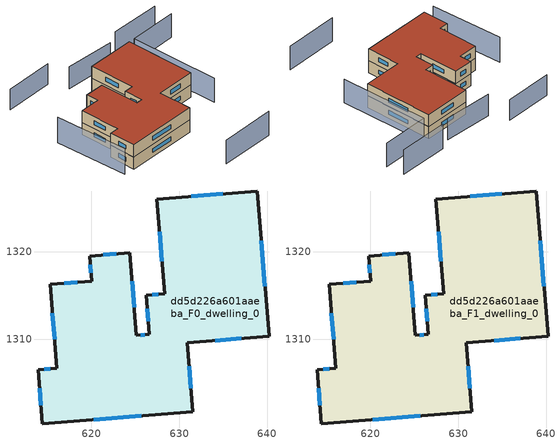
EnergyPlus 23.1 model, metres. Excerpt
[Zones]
dd5d226a601aaeba_F0_dwelling_0
 floor ground (EU_floor_Construction): 638.88,1326.89 640.22,1310.37 630.91,1309.61 631.54,1301.76 614.41,1300.38 613.91,1306.56 616.06,1306.74 615.29,1316.25 620.02,1316.63 619.78,1319.49 624.36,1319.86 625.13,1310.45 626.57,1310.57 626.21,1315.01 628.33,1315.18 627.46,1325.97 z0
 wall outside (EU_wall_Construction): 625.13,1310.45 624.36,1319.86 619.78,1319.49 620.02,1316.63 615.29,1316.25 616.06,1306.74 613.91,1306.56 614.41,1300.38 631.54,1301.76 630.91,1309.61 640.22,1310.37 638.88,1326.89 627.46,1325.97 628.33,1315.18 626.21,1315.01 626.57,1310.57 625.13,1310.45 z0:3
 window (EU_Window_Construction): 624.86,1313.67 624.62,1316.64 / 626.08,1310.53 625.62,1310.49 / 626.34,1313.49 626.45,1312.09 / 627.6,1315.12 626.94,1315.07 / 627.75,1322.27 628.03,1318.87 / 634.97,1326.57 631.37,1326.28 / 639.76,1316.02 639.33,1321.23 / 634.09,1309.87 637.03,1310.11 / 631.33,1304.45 631.13,1306.93 / 620.28,1300.85 625.68,1301.29 / 614.08,1304.44 614.24,1302.49 / 615.32,1306.68 614.65,1306.62 / 615.55,1312.99 615.8,1309.99 / 618.4,1316.5 616.91,1316.38 / 619.86,1318.51 619.94,1317.61 / 622.8,1319.73 621.35,1319.62 z1.03:1.97
dd5d226a601aaeba_F1_dwelling_0
 floor to dd5d226a601aaeba_F0_dwelling_0 (EU_floor_Construction): 638.88,1326.89 640.21,1310.37 630.91,1309.61 631.54,1301.76 614.41,1300.38 613.91,1306.56 616.06,1306.74 615.29,1316.25 620.02,1316.63 619.78,1319.49 624.36,1319.86 625.13,1310.45 626.57,1310.57 626.21,1315.01 628.33,1315.18 627.45,1325.97 z3
 wall outside (EU_wall_Construction): 625.13,1310.45 624.36,1319.86 619.78,1319.49 620.02,1316.63 615.29,1316.25 616.06,1306.74 613.91,1306.56 614.41,1300.38 631.54,1301.76 630.91,1309.61 640.22,1310.37 638.88,1326.89 627.46,1325.97 628.33,1315.18 626.21,1315.01 626.57,1310.57 625.13,1310.45 z3:6
 window (EU_Window_Construction): 624.86,1313.67 624.62,1316.64 / 626.08,1310.53 625.62,1310.49 / 626.34,1313.49 626.45,1312.09 / 627.6,1315.12 626.94,1315.07 / 627.75,1322.27 628.03,1318.87 / 634.97,1326.57 631.37,1326.28 / 639.76,1316.02 639.33,1321.23 / 634.09,1309.87 637.03,1310.11 / 631.33,1304.45 631.13,1306.93 / 620.28,1300.85 625.68,1301.29 / 614.08,1304.44 614.24,1302.49 / 615.32,1306.68 614.65,1306.62 / 615.55,1312.99 615.8,1309.99 / 618.4,1316.5 616.91,1316.38 / 619.86,1318.51 619.94,1317.61 / 622.8,1319.73 621.35,1319.62 z4.03:4.97
 roof outside (EU_roof_Construction): 631.54,1301.76 630.91,1309.61 640.22,1310.37 638.88,1326.89 627.46,1325.97 628.33,1315.18 626.21,1315.01 626.57,1310.57 625.13,1310.45 624.36,1319.86 619.78,1319.49 620.02,1316.63 615.29,1316.25 616.06,1306.74 613.91,1306.56 614.41,1300.38 z6
shading: 629.07,1288.65 642.28,1289.85 / 642.38,1305.85 640.41,1326.97 / 640.41,1326.97 651.92,1328.05 z0:5.9; 609.86,1317.74 611.9,1300.46 z0:6.3; 636.48,1329.89 624.67,1329.55 z0:5.4; 622.56,1333.72 610.95,1332.67 z0:5.1; 651.24,1332.2 639.3,1331.31 z0:6
[Building]
EU S2 Campaign: North Axis=0; Terrain=City; Solar Distribution=FullExterior
[Site:Location]
Cape.Town.Intl.AP: Latitude=-33.965; Longitude=18.602; Time Zone=2; Elevation=46
[SizingPeriod:WeatherFileDays]
AnnualSizingPeriod: Begin Month=1; Begin Day of Month=1; End Month=12; End Day of Month=31; Day of Week for Start Day=Monday; Use Weather File Daylight Saving Period=No; Use Weather File Rain and Snow Indicators=No
[MATERIAL]
EU_InternalMass_Material: Roughness=MediumRough; Thickness=0.1; Conductivity=1; Density=1800; Specific Heat=900; Thermal Absorptance=0.9; Solar Absorptance=0.7; Visible Absorptance=0.7
[MATERIAL:NOMASS] Roughness=MediumRough; Thermal Absorptance=0.9; Solar Absorptance=0.7; Visible Absorptance=0.7
Name | Thermal Resistance
EU_wall_NoMass | 0.493876
EU_roof_NoMass | 0.449382
EU_floor_NoMass | 1.25
[WINDOWMATERIAL:SIMPLEGLAZINGSYSTEM]
EU_Window_SimpleGlazing: UFactor=4.4; Solar Heat Gain Coefficient=0.85; Visible Transmittance=0.85
[CONSTRUCTION]
EU_wall_Construction: EU_wall_NoMass
EU_roof_Construction: EU_roof_NoMass
EU_floor_Construction: EU_floor_NoMass
EU_Window_Construction: EU_Window_SimpleGlazing
EU_InternalMass_Construction: EU_InternalMass_Material
[ZONE] Type=1; Multiplier=1; Ceiling Height=autocalculate; Volume=1267.62; Floor Area=autocalculate; Part of Total Floor Area=Yes
dd5d226a601aaeba_F0_dwelling_0; dd5d226a601aaeba_F1_dwelling_0
[INTERNALMASS] Construction=EU_InternalMass_Construction; Surface Area=422.539
Name | Zone or ZoneList
dd5d226a601aaeba_F0_dwelling_0_EU_InternalMass | dd5d226a601aaeba_F0_dwelling_0
dd5d226a601aaeba_F1_dwelling_0_EU_InternalMass | dd5d226a601aaeba_F1_dwelling_0
[OTHEREQUIPMENT] Fuel Type=Electricity; Design Level Calculation Method=Watts/Area; Power per Zone Floor Area=1; Fraction Latent=0; Fraction Radiant=0; Fraction Lost=0; Carbon Dioxide Generation Rate=0; EndUse Subcategory=EU_Step8_InternalGains
Name | Zone or ZoneList or Space or SpaceList | Schedule
EU_Step8_InternalGain_dd5d226a601aaeba_F0_dwelling_0_f000 | dd5d226a601aaeba_F0_dwelling_0 | EU_Step8_GainSchedule_dd5d226a601aaeba_F0_dwelling_0_f000
EU_Step8_InternalGain_dd5d226a601aaeba_F1_dwelling_0_f000 | dd5d226a601aaeba_F1_dwelling_0 | EU_Step8_GainSchedule_dd5d226a601aaeba_F1_dwelling_0_f000
[ZONEVENTILATION:DESIGNFLOWRATE] Schedule=EU_AlwaysOn; Design Flow Rate Calculation Method=AirChanges/Hour; Air Changes per Hour=0.64; Ventilation Type=Natural; Fan Pressure Rise=0; Fan Total Efficiency=1; Constant Term Coefficient=1; Temperature Term Coefficient=0; Velocity Term Coefficient=0; Velocity Squared Term Coefficient=0; Minimum Indoor Temperature=-100; Maximum Indoor Temperature=100; Delta Temperature=-100; Minimum Outdoor Temperature=-100; Maximum Outdoor Temperature=100; Maximum Wind Speed=40
Name | Zone or ZoneList or Space or SpaceList
EU_ConstantAir_dd5d226a601aaeba_F0_dwelling_0 | dd5d226a601aaeba_F0_dwelling_0
EU_ConstantAir_dd5d226a601aaeba_F1_dwelling_0 | dd5d226a601aaeba_F1_dwelling_0
[HVACTEMPLATE:THERMOSTAT] Constant Heating Setpoint=20; Constant Cooling Setpoint=50
EU_HeatOnly_dd5d226a601aaeba_F0_dwelling_0; EU_HeatOnly_dd5d226a601aaeba_F1_dwelling_0
[HVACTEMPLATE:ZONE:IDEALLOADSAIRSYSTEM] System Availability Schedule=EU_AlwaysOn; Maximum Heating Supply Air Temperature=50; Minimum Cooling Supply Air Temperature=13; Maximum Heating Supply Air Humidity Ratio=0.0156; Minimum Cooling Supply Air Humidity Ratio=0.0077; Heating Limit=NoLimit; Cooling Limit=NoLimit; Heating Availability Schedule=EU_AlwaysOn; Cooling Availability Schedule=EU_CoolingOff; Dehumidification Control Type=ConstantSensibleHeatRatio; Cooling Sensible Heat Ratio=0.7; Dehumidification Setpoint=60; Humidification Control Type=None; Humidification Setpoint=30; Outdoor Air Method=None; Outdoor Air Flow Rate per Person=0.00944; Outdoor Air Flow Rate per Zone Floor Area=0; Outdoor Air Flow Rate per Zone=0; Demand Controlled Ventilation Type=None; Outdoor Air Economizer Type=NoEconomizer; Heat Recovery Type=None; Sensible Heat Recovery Effectiveness=0.7; Latent Heat Recovery Effectiveness=0.65
Name | Template Thermostat
dd5d226a601aaeba_F0_dwelling_0 | EU_HeatOnly_dd5d226a601aaeba_F0_dwelling_0
dd5d226a601aaeba_F1_dwelling_0 | EU_HeatOnly_dd5d226a601aaeba_F1_dwelling_0
[SIZING:ZONE] Zone Cooling Design Supply Air Temperature Input Method=SupplyAirTemperature; Zone Cooling Design Supply Air Temperature=13; Zone Heating Design Supply Air Temperature Input Method=SupplyAirTemperature; Zone Heating Design Supply Air Temperature=50; Zone Cooling Design Supply Air Humidity Ratio=0.008; Zone Heating Design Supply Air Humidity Ratio=0.008; Cooling Design Air Flow Method=DesignDay; Cooling Design Air Flow Rate=0; Cooling Minimum Air Flow per Zone Floor Area=0.000762; Cooling Minimum Air Flow=0; Cooling Minimum Air Flow Fraction=0.2; Heating Design Air Flow Method=DesignDay; Heating Design Air Flow Rate=0; Heating Maximum Air Flow per Zone Floor Area=0.002032; Heating Maximum Air Flow=0.141576; Heating Maximum Air Flow Fraction=0.3; Account for Dedicated Outdoor Air System=No; Dedicated Outdoor Air System Control Strategy=NeutralSupplyAir; Dedicated Outdoor Air Low Setpoint Temperature for Design=autosize; Dedicated Outdoor Air High Setpoint Temperature for Design=autosize; Zone Load Sizing Method=Sensible Load Only No Latent Load; Zone Latent Cooling Design Supply Air Humidity Ratio Input Method=HumidityRatioDifference; Zone Cooling Design Supply Air Humidity Ratio Difference=0.005; Zone Latent Heating Design Supply Air Humidity Ratio Input Method=HumidityRatioDifference; Zone Humidification Design Supply Air Humidity Ratio Difference=0.005
dd5d226a601aaeba_F0_dwelling_0; dd5d226a601aaeba_F1_dwelling_0
[SCHEDULE:CONSTANT]
Name | Hourly Value
EU_AlwaysOn | 1
EU_CoolingOff | 0
[SCHEDULE:FILE] Column Number=1; Rows to Skip at Top=0; Number of Hours of Data=8760; Column Separator=Comma; Interpolate to Timestep=No; Minutes per Item=60; Adjust Schedule for Daylight Savings=Yes
Name | File
EU_Step8_GainSchedule_dd5d226a601aaeba_F0_dwelling_0_f000 | ../../schedules/dd5d226a601aaeba/dd5d226a601aaeba_F0_dwelling_0_f000_gain.csv
EU_Step8_GainSchedule_dd5d226a601aaeba_F1_dwelling_0_f000 | ../../schedules/dd5d226a601aaeba/dd5d226a601aaeba_F1_dwelling_0_f000_gain.csv
